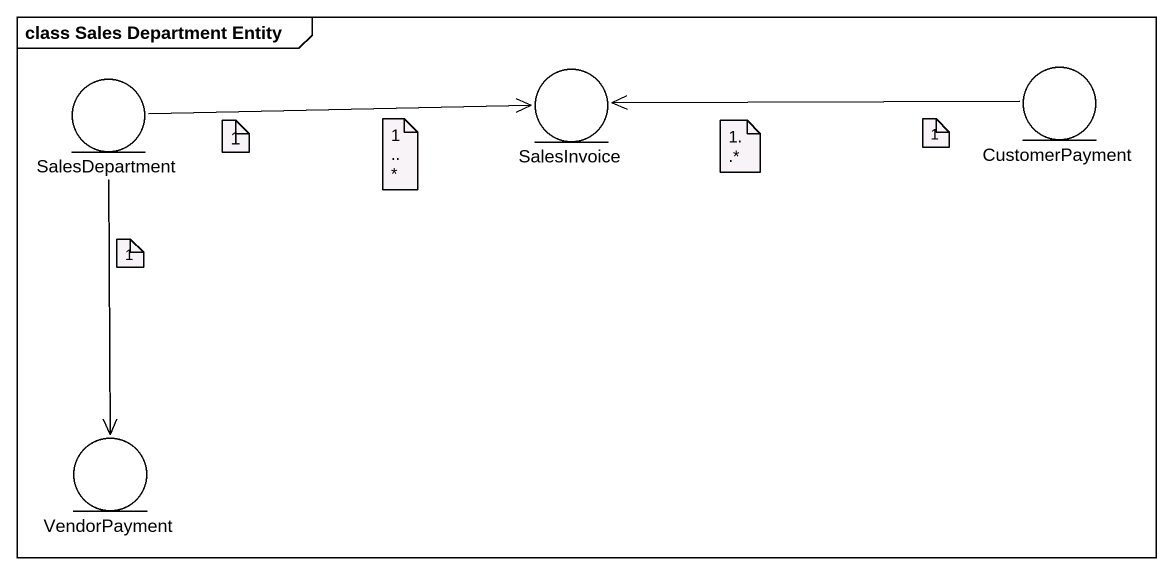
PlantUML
@startuml
mainframe class Sales Department Entity
entity SalesDepartment
entity SalesInvoice
entity CustomerPayment
entity VendorPayment
SalesDepartment -right-> SalesInvoice
SalesDepartment --> VendorPayment
CustomerPayment -left-> SalesInvoice
note as N1
  1
end note
note as N2
  1..*
end note
note as N3
  1..*
end note
note as N4
  1
end note
note as N5
  1
end note
@enduml
